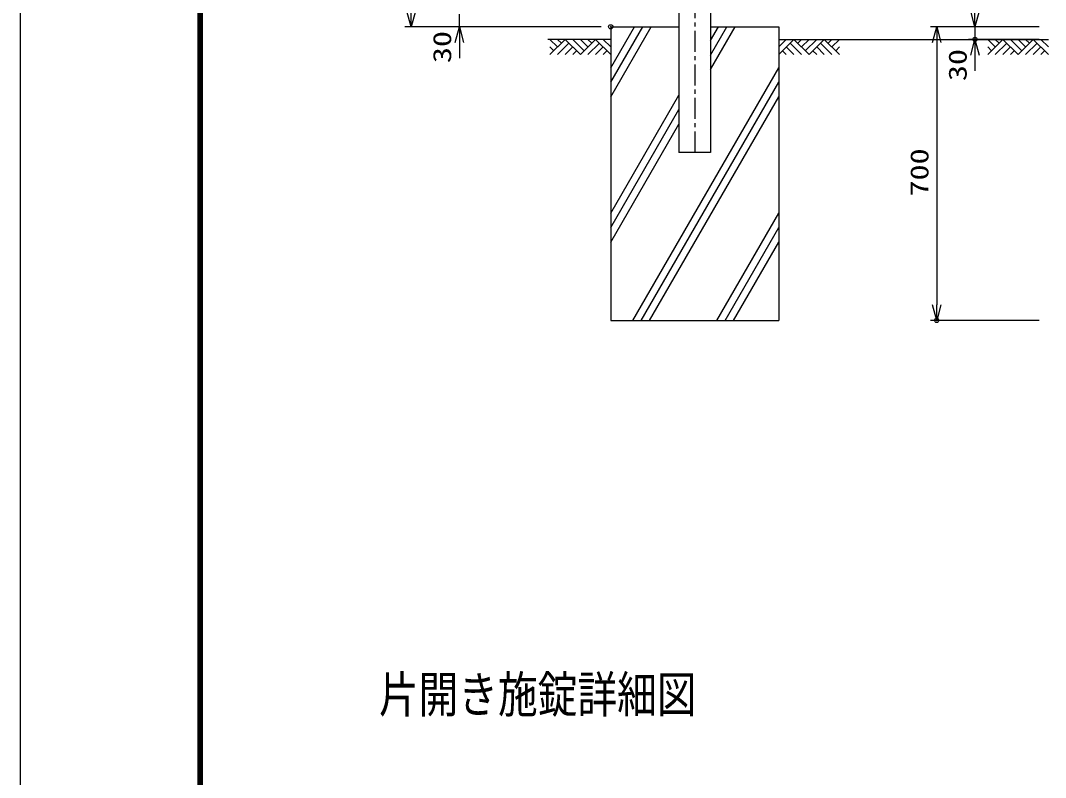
# Model space of a CAD drawing. Units: millimetres, scale not verified. Extents: x -6301 to 6299, y -4454 to 4456.
# Drawn here: x -6301 to -3859, y -2649 to -844 of the extents above; entities that cross this region are included whole.
import ezdxf
from ezdxf.enums import TextEntityAlignment as Align

# ---------------------------------------------------------------- set-up
doc = ezdxf.new("R2010")
doc.units = ezdxf.units.MM
doc.header["$LTSCALE"] = 20
doc.header["$PDMODE"] = 32
doc.header["$PDSIZE"] = 10
doc.linetypes.add('USER2', pattern=[4, 2.5, -0.5, 0.5, -0.5])
for name, color, linetype, lineweight in [('0-0_WAKU', 7, 'Continuous', 25), ('0-3_0', 7, 'Continuous', 25), ('0-7_LAYER03', 7, 'Continuous', 25), ('0-8_EXTCNT-LMEC0', 4, 'Continuous', 25)]:
    doc.layers.add(name, color=color, linetype=linetype, lineweight=lineweight)
doc.layers.add('0-4_DEFPOINTS', color=7, linetype='Continuous')
doc.layers.add('0-A_D-TITLE', color=7, linetype='Continuous')
doc.styles.add('ＭＳ ゴシック', font='')
doc.styles.get('ＭＳ ゴシック').set_extended_font_data('MS Gothic')

# ---------------------------------------------------------------- blocks, each defined once
blk = doc.blocks.new('_Open30')
at = {"layer": '0-3_0', "color": 2}
blk.add_line((0, 0), (-20, 0), dxfattribs=at)
blk.add_lwpolyline([(-20, 5.36), (0, 0), (-20, -5.36)], dxfattribs=at)

msp = doc.modelspace()

# ---------------------------------------------------------------- linework, layer by layer
at = {"layer": '0-0_WAKU', "color": 3}
msp.add_lwpolyline([(-6300.85, 4456.33), (6299.15, 4456.33), (6299.15, -4453.67), (-6300.85, -4453.67)], close=True, dxfattribs=at)
msp.add_lwpolyline([(-6300.85, 4456.33), (6299.15, 4456.33), (6299.15, -4453.67), (-6300.85, -4453.67)], close=True, dxfattribs=at)
at = {"layer": '0-3_0', "linetype": 'USER2'}
msp.add_line((-4694.95, 1371.04), (-4694.95, -1159.24), dxfattribs=at)
at = {"layer": '0-3_0'}
for p, q in [((-4657.45, 102.27), (-4657.45, -1159.24)), ((-4732.45, -825.64), (-4732.45, -1159.24)), ((-4894.95, -859.24), (-4894.95, -1559.24)), ((-4894.95, -859.24), (-4732.45, -859.24)), ((-4894.95, -1026.22), (-4798.55, -859.24)), ((-4894.95, -991.58), (-4818.55, -859.24)), ((-4894.95, -956.94), (-4838.55, -859.24)), ((-4894.95, -859.24), (-4894.95, -1559.24)), ((-4894.95, -859.24), (-4732.45, -859.24)), ((-4894.95, -1026.22), (-4798.55, -859.24)), ((-4894.95, -991.58), (-4818.55, -859.24)), ((-4894.95, -956.94), (-4838.55, -859.24)), ((-4657.45, -859.24), (-4494.95, -859.24)), ((-4657.45, -961.27), (-4598.55, -859.24)), ((-4657.45, -926.63), (-4618.55, -859.24)), ((-4657.45, -891.99), (-4638.55, -859.24)), ((-4657.45, -859.24), (-4494.95, -859.24)), ((-4657.45, -961.27), (-4598.55, -859.24)), ((-4657.45, -926.63), (-4618.55, -859.24)), ((-4657.45, -891.99), (-4638.55, -859.24)), ((-4494.95, -859.24), (-4494.95, -1559.24)), ((-4494.95, -859.24), (-4494.95, -1559.24)), ((-4842.69, -1559.24), (-4494.95, -956.94)), ((-4842.69, -1559.24), (-4494.95, -956.94)), ((-4822.69, -1559.24), (-4494.95, -991.58)), ((-4822.69, -1559.24), (-4494.95, -991.58)), ((-4894.95, -1303.35), (-4732.45, -1021.89)), ((-4894.95, -1303.35), (-4732.45, -1021.89)), ((-4802.69, -1559.24), (-4494.95, -1026.22)), ((-4802.69, -1559.24), (-4494.95, -1026.22)), ((-4894.95, -1337.99), (-4732.45, -1056.53)), ((-4894.95, -1337.99), (-4732.45, -1056.53)), ((-4894.95, -1372.63), (-4732.45, -1091.17)), ((-4894.95, -1372.63), (-4732.45, -1091.17)), ((-4657.45, -1159.24), (-4732.45, -1159.24)), ((-4642.69, -1559.24), (-4494.95, -1303.35)), ((-4642.69, -1559.24), (-4494.95, -1303.35)), ((-4622.69, -1559.24), (-4494.95, -1337.99)), ((-4622.69, -1559.24), (-4494.95, -1337.99)), ((-4602.69, -1559.24), (-4494.95, -1372.63)), ((-4602.69, -1559.24), (-4494.95, -1372.63)), ((-4894.95, -1559.24), (-4494.95, -1559.24)), ((-4894.95, -1559.24), (-4494.95, -1559.24))]:
    msp.add_line(p, q, dxfattribs=at)
at = {"layer": '0-3_0', "color": 2}
for p, q in [((-5255.38, -859.24), (-5255.38, -829.24)), ((-4027.5, -859.24), (-4027.5, -889.24)), ((-5255.38, -896.74), (-5255.38, -934.24)), ((-4118.59, -896.74), (-4118.59, -1521.74)), ((-4027.5, -926.74), (-4027.5, -964.24))]:
    msp.add_line(p, q, dxfattribs=at)
at = {"layer": '0-3_0', "color": 1}
for p, q in [((-4917.45, -859.24), (-5385.43, -859.24)), ((-4917.45, -859.24), (-5270.38, -859.24)), ((-3874.95, -859.24), (-4133.59, -859.24)), ((-3874.95, -859.24), (-4042.5, -859.24)), ((-3874.95, -889.24), (-4042.5, -889.24)), ((-3874.95, -1559.24), (-4133.59, -1559.24))]:
    msp.add_line(p, q, dxfattribs=at)
at = {"layer": '0-3_0'}
for points in [[(-5877.85, 4191.15), (5874.86, 4191.15), (5874.86, -4188.49), (-5877.85, -4188.49)], [(-5877.85, 4191.15), (5874.86, 4191.15), (5874.86, -4188.49), (-5877.85, -4188.49)], [(-5875.2, 4188.5), (5872.21, 4188.5), (5872.21, -4185.84), (-5875.2, -4185.84)], [(-5875.2, 4188.5), (5872.21, 4188.5), (5872.21, -4185.84), (-5875.2, -4185.84)], [(-5872.55, 4185.85), (5869.56, 4185.85), (5869.56, -4183.19), (-5872.55, -4183.19)], [(-5872.55, 4185.85), (5869.56, 4185.85), (5869.56, -4183.19), (-5872.55, -4183.19)], [(-5869.9, 4183.2), (5866.91, 4183.2), (5866.91, -4180.53), (-5869.9, -4180.53)], [(-5869.9, 4183.2), (5866.91, 4183.2), (5866.91, -4180.53), (-5869.9, -4180.53)], [(-5867.25, 4180.55), (5864.25, 4180.55), (5864.25, -4177.88), (-5867.25, -4177.88)], [(-5867.25, 4180.55), (5864.25, 4180.55), (5864.25, -4177.88), (-5867.25, -4177.88)]]:
    msp.add_lwpolyline(points, close=True, dxfattribs=at)
at = {"layer": '0-4_DEFPOINTS'}
for p in [(-4894.95, -859.24), (-4894.95, -859.24), (-4027.5, -889.24), (-4118.59, -1559.24)]:
    msp.add_point(p, dxfattribs=at)
at = {"layer": '0-7_LAYER03'}
for p, q in [((-4894.95, -889.24), (-5044.95, -889.24)), ((-4894.95, -889.24), (-5044.95, -889.24)), ((-4494.95, -889.24), (-3852.45, -889.24)), ((-4494.95, -889.24), (-3852.45, -889.24))]:
    msp.add_line(p, q, dxfattribs=at)
at = {"layer": '0-8_EXTCNT-LMEC0'}
for p, q in [((-5021.6, -907.34), (-5039.69, -889.24)), ((-5039.69, -925.43), (-5003.51, -889.24)), ((-5021.6, -907.34), (-5039.69, -889.24)), ((-5039.69, -925.43), (-5003.51, -889.24)), ((-5012.55, -898.29), (-5021.6, -889.24)), ((-5012.55, -898.29), (-5021.6, -889.24)), ((-4994.46, -898.29), (-5021.6, -925.43)), ((-4994.46, -898.29), (-5021.6, -925.43)), ((-4967.32, -925.43), (-5003.51, -889.24)), ((-4967.32, -925.43), (-5003.51, -889.24)), ((-4958.28, -916.38), (-4985.41, -889.24)), ((-4958.28, -916.38), (-4985.41, -889.24)), ((-4949.23, -907.34), (-4967.32, -889.24)), ((-4967.32, -925.43), (-4931.14, -889.24)), ((-4949.23, -907.34), (-4967.32, -889.24)), ((-4967.32, -925.43), (-4931.14, -889.24)), ((-4940.18, -898.29), (-4949.23, -889.24)), ((-4940.18, -898.29), (-4949.23, -889.24)), ((-4922.09, -898.29), (-4949.23, -925.43)), ((-4922.09, -898.29), (-4949.23, -925.43)), ((-4894.95, -925.43), (-4931.14, -889.24)), ((-4894.95, -925.43), (-4931.14, -889.24)), ((-4894.95, -907.34), (-4913.04, -889.24)), ((-4894.95, -907.34), (-4913.04, -889.24)), ((-4494.95, -907.34), (-4476.86, -889.24)), ((-4494.95, -925.43), (-4458.76, -889.24)), ((-4494.95, -907.34), (-4476.86, -889.24)), ((-4494.95, -925.43), (-4458.76, -889.24)), ((-4467.81, -898.29), (-4440.67, -925.43)), ((-4467.81, -898.29), (-4440.67, -925.43)), ((-4422.58, -925.43), (-4458.76, -889.24)), ((-4422.58, -925.43), (-4458.76, -889.24)), ((-4449.72, -898.29), (-4440.67, -889.24)), ((-4449.72, -898.29), (-4440.67, -889.24)), ((-4440.67, -907.34), (-4422.58, -889.24)), ((-4440.67, -907.34), (-4422.58, -889.24)), ((-4431.62, -916.38), (-4404.49, -889.24)), ((-4431.62, -916.38), (-4404.49, -889.24)), ((-4422.58, -925.43), (-4386.39, -889.24)), ((-4422.58, -925.43), (-4386.39, -889.24)), ((-4395.44, -898.29), (-4368.3, -925.43)), ((-4395.44, -898.29), (-4368.3, -925.43)), ((-4350.21, -925.43), (-4386.39, -889.24)), ((-4350.21, -925.43), (-4386.39, -889.24)), ((-4377.35, -898.29), (-4368.3, -889.24)), ((-4377.35, -898.29), (-4368.3, -889.24)), ((-4368.3, -907.34), (-4350.21, -889.24)), ((-4368.3, -907.34), (-4350.21, -889.24)), ((-3979.1, -907.34), (-3997.19, -889.24)), ((-3997.19, -925.43), (-3961.01, -889.24)), ((-3979.1, -907.34), (-3997.19, -889.24)), ((-3997.19, -925.43), (-3961.01, -889.24)), ((-3970.05, -898.29), (-3979.1, -889.24)), ((-3970.05, -898.29), (-3979.1, -889.24)), ((-3951.96, -898.29), (-3979.1, -925.43)), ((-3951.96, -898.29), (-3979.1, -925.43)), ((-3924.82, -925.43), (-3961.01, -889.24)), ((-3924.82, -925.43), (-3961.01, -889.24)), ((-3915.78, -916.38), (-3942.91, -889.24)), ((-3915.78, -916.38), (-3942.91, -889.24)), ((-3906.73, -907.34), (-3924.82, -889.24)), ((-3924.82, -925.43), (-3888.64, -889.24)), ((-3906.73, -907.34), (-3924.82, -889.24)), ((-3924.82, -925.43), (-3888.64, -889.24)), ((-3897.68, -898.29), (-3906.73, -889.24)), ((-3897.68, -898.29), (-3906.73, -889.24)), ((-3879.59, -898.29), (-3906.73, -925.43)), ((-3879.59, -898.29), (-3906.73, -925.43)), ((-3852.45, -925.43), (-3888.64, -889.24)), ((-3852.45, -925.43), (-3888.64, -889.24)), ((-3852.45, -907.34), (-3870.54, -889.24)), ((-3852.45, -907.34), (-3870.54, -889.24)), ((-5030.65, -916.38), (-5039.69, -907.34)), ((-5030.65, -916.38), (-5039.69, -907.34)), ((-4985.41, -907.34), (-5003.51, -925.43)), ((-4985.41, -907.34), (-5003.51, -925.43)), ((-4976.37, -916.38), (-4985.41, -925.43)), ((-4976.37, -916.38), (-4985.41, -925.43)), ((-4913.04, -907.34), (-4931.14, -925.43)), ((-4913.04, -907.34), (-4931.14, -925.43)), ((-4904, -916.38), (-4913.04, -925.43)), ((-4904, -916.38), (-4913.04, -925.43)), ((-4485.9, -916.38), (-4476.86, -925.43)), ((-4485.9, -916.38), (-4476.86, -925.43)), ((-4476.86, -907.34), (-4458.76, -925.43)), ((-4476.86, -907.34), (-4458.76, -925.43)), ((-4413.53, -916.38), (-4404.49, -925.43)), ((-4413.53, -916.38), (-4404.49, -925.43)), ((-4404.49, -907.34), (-4386.39, -925.43)), ((-4404.49, -907.34), (-4386.39, -925.43)), ((-4359.25, -916.38), (-4350.21, -907.34)), ((-4359.25, -916.38), (-4350.21, -907.34)), ((-3988.15, -916.38), (-3997.19, -907.34)), ((-3988.15, -916.38), (-3997.19, -907.34)), ((-3942.91, -907.34), (-3961.01, -925.43)), ((-3942.91, -907.34), (-3961.01, -925.43)), ((-3933.87, -916.38), (-3942.91, -925.43)), ((-3933.87, -916.38), (-3942.91, -925.43)), ((-3870.54, -907.34), (-3888.64, -925.43)), ((-3870.54, -907.34), (-3888.64, -925.43)), ((-3861.5, -916.38), (-3870.54, -925.43)), ((-3861.5, -916.38), (-3870.54, -925.43))]:
    msp.add_line(p, q, dxfattribs=at)

# ---------------------------------------------------------------- block references
at = {"layer": '0-3_0', "xscale": 1.875, "yscale": 1.875}
for p, rotation in [((-5370.43, -859.24), 270), ((-4027.5, -859.24), 270), ((-5255.38, -859.24), 90), ((-4118.59, -859.24), 90), ((-4027.5, -889.24), 90), ((-4118.59, -1559.24), 270)]:
    msp.add_blockref('_Open30', p, dxfattribs=dict(at, rotation=rotation))

# ---------------------------------------------------------------- texts
at = {"layer": '0-3_0', "color": 3, "style": 'ＭＳ ゴシック', "width": 1.3}
for s, p in [('30', (-5262.05, -945.84)), ('30', (-4034.17, -988.75)), ('700', (-4125.26, -1263.89))]:
    msp.add_text(s, height=43.26, rotation=90, dxfattribs=at).set_placement(p, align=Align.BOTTOM_LEFT)
at = {"layer": '0-A_D-TITLE', "style": 'ＭＳ ゴシック', "width": 0.8}
msp.add_text('片開き施錠詳細図', height=86.66, dxfattribs=at).set_placement((-5447.22, -2520.14), align=Align.BOTTOM_LEFT)
msp.add_text('片開き施錠詳細図', height=86.66, dxfattribs=at).set_placement((-5447.22, -2520.14), align=Align.BOTTOM_LEFT)

doc.saveas('drawing.dxf')
